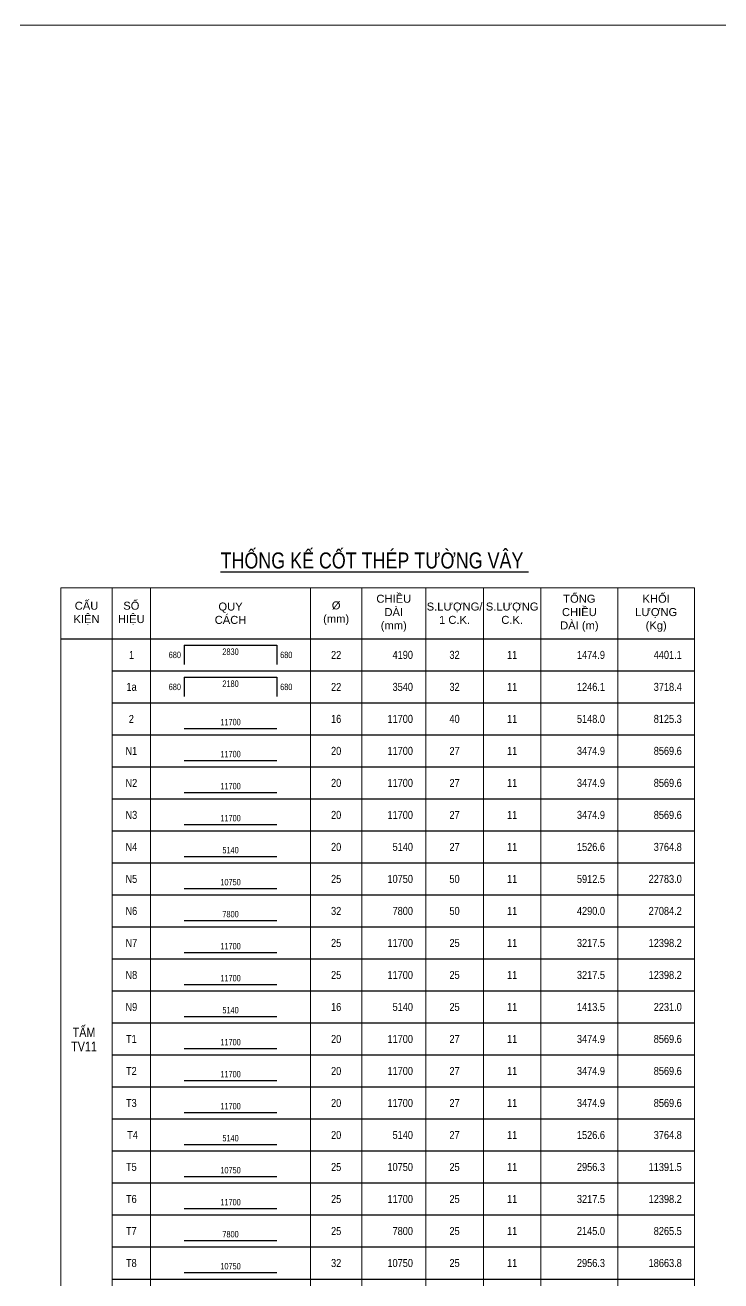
# Model space of a CAD drawing. Header units: millimetres. Extents: x -143483 to 1166745, y -1448440 to -1202244.
# Drawn here: x 485682 to 503800, y -1404759 to -1372063 of the extents above; entities that cross this region are included whole.
import ezdxf
from ezdxf.enums import TextEntityAlignment as Align

# ---------------------------------------------------------------- set-up
doc = ezdxf.new("R2010")
doc.units = ezdxf.units.MM
doc.header["$LTSCALE"] = 30
doc.layers.get('0').update_dxf_attribs({"lineweight": 9})
doc.layers.get('Defpoints').update_dxf_attribs({"lineweight": 9})
for name, color, linetype in [('ccu12-Dai', 6, 'Continuous'), ('ccu12-Manh', 8, 'Continuous'), ('ccu12-Text', 31, 'Continuous'), ('ccu12-Thay', 7, 'Continuous'), ('TEXT', 31, 'Continuous'), ('THEP', 4, 'Continuous')]:
    doc.layers.add(name, color=color, linetype=linetype)
doc.styles.add('ARIAL', font='arial_0.ttf')
doc.styles.add('Arial Narrow', font='ARIALN.TTF')
doc.styles.add('ccu11_simli', font='vnsimli.shx', dxfattribs={"width": 0.8})
doc.styles.add('ROMANS', font='arial_0.ttf', dxfattribs={"width": 0.8})

# ---------------------------------------------------------------- blocks, each defined once
blk = doc.blocks.new('TK_1')
at = {"layer": 'THEP'}
blk.add_lwpolyline([(2250, -800), (5150, -800)], dxfattribs=at)
at = {"layer": 'TEXT', "style": 'ROMANS', "width": 0.8}
for tag, p in [('SH', (600, -500)), ('DK', (7000, -500)), ('SL', (10700, -500)), ('SCK', (12500, -500))]:
    blk.add_attdef(tag, text='', height=250, dxfattribs=at).set_placement(p, align=Align.MIDDLE)
for tag, p in [('L', (9400, -500)), ('LA', (15400, -500)), ('KL', (17800, -500))]:
    blk.add_attdef(tag, text='', height=250, dxfattribs=at).set_placement(p, align=Align.MIDDLE_RIGHT)
blk.add_attdef('L1', text='', height=200, dxfattribs=at).set_placement((3700, -700), align=Align.CENTER)
blk = doc.blocks.new('TK_3')
at = {"layer": 'THEP'}
for p, q in [((2250, -200), (2250, -800)), ((5150, -200), (5150, -800))]:
    blk.add_line(p, q, dxfattribs=at)
blk.add_lwpolyline([(2250, -200), (5150, -200)], dxfattribs=at)
at = {"layer": 'TEXT', "style": 'ccu11_simli', "width": 0.8}
for tag, p in [('SH', (608, -500)), ('DK', (7000, -500)), ('SL', (10700, -500)), ('SCK', (12500, -500))]:
    blk.add_attdef(tag, text='', height=250, dxfattribs=at).set_placement(p, align=Align.MIDDLE)
blk.add_attdef('L2', text='', height=200, dxfattribs=at).set_placement((3700, -300), align=Align.TOP_CENTER)
for tag, height, p in [('L', 250, (9400, -500)), ('LA', 250, (15400, -500)), ('KL', 250, (17800, -500)), ('L1', 200, (2150, -500))]:
    blk.add_attdef(tag, text='', height=height, dxfattribs=at).set_placement(p, align=Align.MIDDLE_RIGHT)
blk.add_attdef('L3', text='', height=200, dxfattribs=at).set_placement((5250, -500), align=Align.MIDDLE_LEFT)

msp = doc.modelspace()

# ---------------------------------------------------------------- linework, layer by layer
for p, q in [((486614.99, -1386710.38), (503114.99, -1386710.38)), ((486614.99, -1386710.38), (486614.99, -1413877.05)), ((487948.33, -1386710.38), (487948.33, -1413877.05)), ((488948.33, -1386710.38), (488948.33, -1413877.05)), ((493114.99, -1386710.38), (493114.99, -1413877.05)), ((494448.33, -1386710.38), (494448.33, -1413877.05)), ((496114.99, -1386710.38), (496114.99, -1413877.05)), ((497614.99, -1386710.38), (497614.99, -1413877.05)), ((499114.99, -1386710.38), (499114.99, -1413877.05)), ((501114.99, -1386710.38), (501114.99, -1413877.05)), ((503114.99, -1386710.38), (503114.99, -1413877.05))]:
    msp.add_line(p, q)
at = {"layer": 'ccu12-Manh'}
for p, q in [((487948.33, -1388877.04), (503114.99, -1388877.04)), ((487948.33, -1389710.38), (503114.99, -1389710.38)), ((487948.33, -1390543.71), (503114.99, -1390543.71)), ((487948.33, -1391377.04), (503114.99, -1391377.04)), ((487948.33, -1392210.38), (503114.99, -1392210.38)), ((487948.33, -1393043.71), (503114.99, -1393043.71)), ((487948.33, -1393877.04), (503114.99, -1393877.04)), ((487948.33, -1394710.38), (503114.99, -1394710.38)), ((487948.33, -1395543.71), (503114.99, -1395543.71)), ((487948.33, -1396377.05), (503114.99, -1396377.05)), ((487948.33, -1397210.38), (503114.99, -1397210.38)), ((487948.33, -1398043.71), (503114.99, -1398043.71)), ((487948.33, -1398877.05), (503114.99, -1398877.05)), ((487948.33, -1399710.38), (503114.99, -1399710.38)), ((487948.33, -1400543.71), (503114.99, -1400543.71)), ((487948.33, -1401377.05), (503114.99, -1401377.05)), ((487948.33, -1402210.38), (503114.99, -1402210.38)), ((487948.33, -1403043.71), (503114.99, -1403043.71)), ((487948.33, -1403877.05), (503114.99, -1403877.05)), ((487948.33, -1404710.38), (503114.99, -1404710.38))]:
    msp.add_line(p, q, dxfattribs=at)
at = {"layer": 'ccu12-Thay'}
msp.add_line((486614.99, -1388043.71), (503114.99, -1388043.71), dxfattribs=at)
at = {"layer": 'Defpoints', "color": 2}
msp.add_line((-139032.75, -1372063.17), (1166744.68, -1372063.17), dxfattribs=at)

# ---------------------------------------------------------------- block references
at = {"layer": 'ccu12-Dai', "ltscale": 10000}
ref = msp.add_blockref('TK_3', (487948.33, -1388043.71), dxfattribs=dict(at, xscale=0.833333338333486, yscale=0.833333338333486, zscale=0.833333338333486))
ref.add_attrib('SH', '1', dxfattribs={"layer": 'TEXT', "color": 1, "ltscale": 10000, "height": 208.33, "style": 'Arial Narrow'}).set_placement((488454.99, -1388460.38), align=Align.MIDDLE)
ref.add_attrib('DK', '22', dxfattribs={"layer": 'TEXT', "color": 1, "ltscale": 10000, "height": 208.333, "style": 'Arial Narrow'}).set_placement((493781.66, -1388460.38), align=Align.MIDDLE)
ref.add_attrib('L', '4190', dxfattribs={"layer": 'TEXT', "ltscale": 10000, "height": 208.333, "style": 'Arial Narrow'}).set_placement((495781.66, -1388460.38), align=Align.MIDDLE_RIGHT)
ref.add_attrib('SL', '32', dxfattribs={"layer": 'TEXT', "color": 1, "ltscale": 10000, "height": 208.333, "style": 'Arial Narrow'}).set_placement((496864.99, -1388460.38), align=Align.MIDDLE)
ref.add_attrib('SCK', '11', dxfattribs={"layer": 'TEXT', "color": 1, "ltscale": 10000, "height": 208.333, "style": 'Arial Narrow'}).set_placement((498364.99, -1388460.38), align=Align.MIDDLE)
ref.add_attrib('LA', '1474.9', dxfattribs={"layer": 'TEXT', "ltscale": 10000, "height": 208.333, "style": 'Arial Narrow'}).set_placement((500781.66, -1388460.38), align=Align.MIDDLE_RIGHT)
ref.add_attrib('KL', '4401.1', dxfattribs={"layer": 'TEXT', "ltscale": 10000, "height": 208.333, "style": 'Arial Narrow'}).set_placement((502781.66, -1388460.38), align=Align.MIDDLE_RIGHT)
ref.add_attrib('L1', '680', dxfattribs={"layer": 'TEXT', "ltscale": 10000, "height": 166.667, "style": 'Arial Narrow'}).set_placement((489739.99, -1388460.38), align=Align.MIDDLE_RIGHT)
ref.add_attrib('L2', '2830', dxfattribs={"layer": 'TEXT', "ltscale": 10000, "height": 166.667, "style": 'Arial Narrow'}).set_placement((491031.66, -1388293.71), align=Align.TOP_CENTER)
ref.add_attrib('L3', '680', dxfattribs={"layer": 'TEXT', "ltscale": 10000, "height": 166.667, "style": 'Arial Narrow'}).set_placement((492323.33, -1388460.38), align=Align.MIDDLE_LEFT)
ref = msp.add_blockref('TK_3', (487948.33, -1388877.04), dxfattribs=dict(at, xscale=0.833333338333486, yscale=0.833333338333486, zscale=0.833333338333486))
ref.add_attrib('SH', '1a', dxfattribs={"layer": 'TEXT', "color": 1, "ltscale": 10000, "height": 208.333, "style": 'Arial Narrow'}).set_placement((488454.99, -1389293.71), align=Align.MIDDLE)
ref.add_attrib('DK', '22', dxfattribs={"layer": 'TEXT', "color": 1, "ltscale": 10000, "height": 208.333, "style": 'Arial Narrow'}).set_placement((493781.66, -1389293.71), align=Align.MIDDLE)
ref.add_attrib('L', '3540', dxfattribs={"layer": 'TEXT', "ltscale": 10000, "height": 208.333, "style": 'Arial Narrow'}).set_placement((495781.66, -1389293.71), align=Align.MIDDLE_RIGHT)
ref.add_attrib('SL', '32', dxfattribs={"layer": 'TEXT', "color": 1, "ltscale": 10000, "height": 208.333, "style": 'Arial Narrow'}).set_placement((496864.99, -1389293.71), align=Align.MIDDLE)
ref.add_attrib('SCK', '11', dxfattribs={"layer": 'TEXT', "color": 1, "ltscale": 10000, "height": 208.333, "style": 'Arial Narrow'}).set_placement((498364.99, -1389293.71), align=Align.MIDDLE)
ref.add_attrib('LA', '1246.1', dxfattribs={"layer": 'TEXT', "ltscale": 10000, "height": 208.333, "style": 'Arial Narrow'}).set_placement((500781.66, -1389293.71), align=Align.MIDDLE_RIGHT)
ref.add_attrib('KL', '3718.4', dxfattribs={"layer": 'TEXT', "ltscale": 10000, "height": 208.333, "style": 'Arial Narrow'}).set_placement((502781.66, -1389293.71), align=Align.MIDDLE_RIGHT)
ref.add_attrib('L1', '680', dxfattribs={"layer": 'TEXT', "ltscale": 10000, "height": 166.667, "style": 'Arial Narrow'}).set_placement((489739.99, -1389293.71), align=Align.MIDDLE_RIGHT)
ref.add_attrib('L2', '2180', dxfattribs={"layer": 'TEXT', "ltscale": 10000, "height": 166.667, "style": 'Arial Narrow'}).set_placement((491031.66, -1389127.04), align=Align.TOP_CENTER)
ref.add_attrib('L3', '680', dxfattribs={"layer": 'TEXT', "ltscale": 10000, "height": 166.667, "style": 'Arial Narrow'}).set_placement((492323.33, -1389293.71), align=Align.MIDDLE_LEFT)
ref = msp.add_blockref('TK_1', (487948.33, -1389710.38), dxfattribs=dict(at, xscale=0.833333338333486, yscale=0.833333338333486, zscale=0.833333338333486))
ref.add_attrib('SH', '2', dxfattribs={"layer": 'TEXT', "color": 1, "ltscale": 10000, "height": 208.33, "style": 'Arial Narrow'}).set_placement((488448.33, -1390127.04), align=Align.MIDDLE)
ref.add_attrib('DK', '16', dxfattribs={"layer": 'TEXT', "color": 1, "ltscale": 10000, "height": 208.333, "style": 'Arial Narrow'}).set_placement((493781.66, -1390127.04), align=Align.MIDDLE)
ref.add_attrib('L', '11700', dxfattribs={"layer": 'TEXT', "ltscale": 10000, "height": 208.333, "style": 'Arial Narrow'}).set_placement((495781.66, -1390127.04), align=Align.MIDDLE_RIGHT)
ref.add_attrib('SL', '40', dxfattribs={"layer": 'TEXT', "color": 1, "ltscale": 10000, "height": 208.333, "style": 'Arial Narrow'}).set_placement((496864.99, -1390127.04), align=Align.MIDDLE)
ref.add_attrib('SCK', '11', dxfattribs={"layer": 'TEXT', "color": 1, "ltscale": 10000, "height": 208.333, "style": 'Arial Narrow'}).set_placement((498364.99, -1390127.04), align=Align.MIDDLE)
ref.add_attrib('LA', '5148.0', dxfattribs={"layer": 'TEXT', "ltscale": 10000, "height": 208.333, "style": 'Arial Narrow'}).set_placement((500781.66, -1390127.04), align=Align.MIDDLE_RIGHT)
ref.add_attrib('KL', '8125.3', dxfattribs={"layer": 'TEXT', "ltscale": 10000, "height": 208.333, "style": 'Arial Narrow'}).set_placement((502781.66, -1390127.04), align=Align.MIDDLE_RIGHT)
ref.add_attrib('L1', '11700', dxfattribs={"layer": 'TEXT', "ltscale": 10000, "height": 166.667, "style": 'Arial Narrow'}).set_placement((491031.66, -1390293.71), align=Align.CENTER)
ref = msp.add_blockref('TK_1', (487948.33, -1390543.71), dxfattribs=dict(at, xscale=0.833333338333486, yscale=0.833333338333486, zscale=0.833333338333486))
ref.add_attrib('SH', 'N1', dxfattribs={"layer": 'TEXT', "color": 1, "ltscale": 10000, "height": 208.333, "style": 'Arial Narrow'}).set_placement((488448.33, -1390960.38), align=Align.MIDDLE)
ref.add_attrib('DK', '20', dxfattribs={"layer": 'TEXT', "color": 1, "ltscale": 10000, "height": 208.333, "style": 'Arial Narrow'}).set_placement((493781.66, -1390960.38), align=Align.MIDDLE)
ref.add_attrib('L', '11700', dxfattribs={"layer": 'TEXT', "ltscale": 10000, "height": 208.333, "style": 'Arial Narrow'}).set_placement((495781.66, -1390960.38), align=Align.MIDDLE_RIGHT)
ref.add_attrib('SL', '27', dxfattribs={"layer": 'TEXT', "color": 1, "ltscale": 10000, "height": 208.333, "style": 'Arial Narrow'}).set_placement((496864.99, -1390960.38), align=Align.MIDDLE)
ref.add_attrib('SCK', '11', dxfattribs={"layer": 'TEXT', "color": 1, "ltscale": 10000, "height": 208.333, "style": 'Arial Narrow'}).set_placement((498364.99, -1390960.38), align=Align.MIDDLE)
ref.add_attrib('LA', '3474.9', dxfattribs={"layer": 'TEXT', "ltscale": 10000, "height": 208.333, "style": 'Arial Narrow'}).set_placement((500781.66, -1390960.38), align=Align.MIDDLE_RIGHT)
ref.add_attrib('KL', '8569.6', dxfattribs={"layer": 'TEXT', "ltscale": 10000, "height": 208.333, "style": 'Arial Narrow'}).set_placement((502781.66, -1390960.38), align=Align.MIDDLE_RIGHT)
ref.add_attrib('L1', '11700', dxfattribs={"layer": 'TEXT', "ltscale": 10000, "height": 166.667, "style": 'Arial Narrow'}).set_placement((491031.66, -1391127.04), align=Align.CENTER)
ref = msp.add_blockref('TK_1', (487948.33, -1391377.04), dxfattribs=dict(at, xscale=0.833333338333486, yscale=0.833333338333486, zscale=0.833333338333486))
ref.add_attrib('SH', 'N2', dxfattribs={"layer": 'TEXT', "color": 1, "ltscale": 10000, "height": 208.333, "style": 'Arial Narrow'}).set_placement((488448.33, -1391793.71), align=Align.MIDDLE)
ref.add_attrib('DK', '20', dxfattribs={"layer": 'TEXT', "color": 1, "ltscale": 10000, "height": 208.333, "style": 'Arial Narrow'}).set_placement((493781.66, -1391793.71), align=Align.MIDDLE)
ref.add_attrib('L', '11700', dxfattribs={"layer": 'TEXT', "ltscale": 10000, "height": 208.333, "style": 'Arial Narrow'}).set_placement((495781.66, -1391793.71), align=Align.MIDDLE_RIGHT)
ref.add_attrib('SL', '27', dxfattribs={"layer": 'TEXT', "color": 1, "ltscale": 10000, "height": 208.333, "style": 'Arial Narrow'}).set_placement((496864.99, -1391793.71), align=Align.MIDDLE)
ref.add_attrib('SCK', '11', dxfattribs={"layer": 'TEXT', "color": 1, "ltscale": 10000, "height": 208.333, "style": 'Arial Narrow'}).set_placement((498364.99, -1391793.71), align=Align.MIDDLE)
ref.add_attrib('LA', '3474.9', dxfattribs={"layer": 'TEXT', "ltscale": 10000, "height": 208.333, "style": 'Arial Narrow'}).set_placement((500781.66, -1391793.71), align=Align.MIDDLE_RIGHT)
ref.add_attrib('KL', '8569.6', dxfattribs={"layer": 'TEXT', "ltscale": 10000, "height": 208.333, "style": 'Arial Narrow'}).set_placement((502781.66, -1391793.71), align=Align.MIDDLE_RIGHT)
ref.add_attrib('L1', '11700', dxfattribs={"layer": 'TEXT', "ltscale": 10000, "height": 166.667, "style": 'Arial Narrow'}).set_placement((491031.66, -1391960.38), align=Align.CENTER)
ref = msp.add_blockref('TK_1', (487948.33, -1392210.38), dxfattribs=dict(at, xscale=0.833333338333486, yscale=0.833333338333486, zscale=0.833333338333486))
ref.add_attrib('SH', 'N3', dxfattribs={"layer": 'TEXT', "color": 1, "ltscale": 10000, "height": 208.333, "style": 'Arial Narrow'}).set_placement((488448.33, -1392627.04), align=Align.MIDDLE)
ref.add_attrib('DK', '20', dxfattribs={"layer": 'TEXT', "color": 1, "ltscale": 10000, "height": 208.333, "style": 'Arial Narrow'}).set_placement((493781.66, -1392627.04), align=Align.MIDDLE)
ref.add_attrib('L', '11700', dxfattribs={"layer": 'TEXT', "ltscale": 10000, "height": 208.333, "style": 'Arial Narrow'}).set_placement((495781.66, -1392627.04), align=Align.MIDDLE_RIGHT)
ref.add_attrib('SL', '27', dxfattribs={"layer": 'TEXT', "color": 1, "ltscale": 10000, "height": 208.333, "style": 'Arial Narrow'}).set_placement((496864.99, -1392627.04), align=Align.MIDDLE)
ref.add_attrib('SCK', '11', dxfattribs={"layer": 'TEXT', "color": 1, "ltscale": 10000, "height": 208.333, "style": 'Arial Narrow'}).set_placement((498364.99, -1392627.04), align=Align.MIDDLE)
ref.add_attrib('LA', '3474.9', dxfattribs={"layer": 'TEXT', "ltscale": 10000, "height": 208.333, "style": 'Arial Narrow'}).set_placement((500781.66, -1392627.04), align=Align.MIDDLE_RIGHT)
ref.add_attrib('KL', '8569.6', dxfattribs={"layer": 'TEXT', "ltscale": 10000, "height": 208.333, "style": 'Arial Narrow'}).set_placement((502781.66, -1392627.04), align=Align.MIDDLE_RIGHT)
ref.add_attrib('L1', '11700', dxfattribs={"layer": 'TEXT', "ltscale": 10000, "height": 166.667, "style": 'Arial Narrow'}).set_placement((491031.66, -1392793.71), align=Align.CENTER)
ref = msp.add_blockref('TK_1', (487948.33, -1393043.71), dxfattribs=dict(at, xscale=0.833333338333486, yscale=0.833333338333486, zscale=0.833333338333486))
ref.add_attrib('SH', 'N4', dxfattribs={"layer": 'TEXT', "color": 1, "ltscale": 10000, "height": 208.333, "style": 'Arial Narrow'}).set_placement((488448.33, -1393460.38), align=Align.MIDDLE)
ref.add_attrib('DK', '20', dxfattribs={"layer": 'TEXT', "color": 1, "ltscale": 10000, "height": 208.333, "style": 'Arial Narrow'}).set_placement((493781.66, -1393460.38), align=Align.MIDDLE)
ref.add_attrib('L', '5140', dxfattribs={"layer": 'TEXT', "ltscale": 10000, "height": 208.333, "style": 'Arial Narrow'}).set_placement((495781.66, -1393460.38), align=Align.MIDDLE_RIGHT)
ref.add_attrib('SL', '27', dxfattribs={"layer": 'TEXT', "color": 1, "ltscale": 10000, "height": 208.333, "style": 'Arial Narrow'}).set_placement((496864.99, -1393460.38), align=Align.MIDDLE)
ref.add_attrib('SCK', '11', dxfattribs={"layer": 'TEXT', "color": 1, "ltscale": 10000, "height": 208.333, "style": 'Arial Narrow'}).set_placement((498364.99, -1393460.38), align=Align.MIDDLE)
ref.add_attrib('LA', '1526.6', dxfattribs={"layer": 'TEXT', "ltscale": 10000, "height": 208.333, "style": 'Arial Narrow'}).set_placement((500781.66, -1393460.38), align=Align.MIDDLE_RIGHT)
ref.add_attrib('KL', '3764.8', dxfattribs={"layer": 'TEXT', "ltscale": 10000, "height": 208.333, "style": 'Arial Narrow'}).set_placement((502781.66, -1393460.38), align=Align.MIDDLE_RIGHT)
ref.add_attrib('L1', '5140', dxfattribs={"layer": 'TEXT', "ltscale": 10000, "height": 166.667, "style": 'Arial Narrow'}).set_placement((491031.66, -1393627.04), align=Align.CENTER)
ref = msp.add_blockref('TK_1', (487948.33, -1393877.04), dxfattribs=dict(at, xscale=0.833333338333486, yscale=0.833333338333486, zscale=0.833333338333486))
ref.add_attrib('SH', 'N5', dxfattribs={"layer": 'TEXT', "color": 1, "ltscale": 10000, "height": 208.333, "style": 'Arial Narrow'}).set_placement((488448.33, -1394293.71), align=Align.MIDDLE)
ref.add_attrib('DK', '25', dxfattribs={"layer": 'TEXT', "color": 1, "ltscale": 10000, "height": 208.333, "style": 'Arial Narrow'}).set_placement((493781.66, -1394293.71), align=Align.MIDDLE)
ref.add_attrib('L', '10750', dxfattribs={"layer": 'TEXT', "ltscale": 10000, "height": 208.333, "style": 'Arial Narrow'}).set_placement((495781.66, -1394293.71), align=Align.MIDDLE_RIGHT)
ref.add_attrib('SL', '50', dxfattribs={"layer": 'TEXT', "color": 1, "ltscale": 10000, "height": 208.333, "style": 'Arial Narrow'}).set_placement((496864.99, -1394293.71), align=Align.MIDDLE)
ref.add_attrib('SCK', '11', dxfattribs={"layer": 'TEXT', "color": 1, "ltscale": 10000, "height": 208.333, "style": 'Arial Narrow'}).set_placement((498364.99, -1394293.71), align=Align.MIDDLE)
ref.add_attrib('LA', '5912.5', dxfattribs={"layer": 'TEXT', "ltscale": 10000, "height": 208.333, "style": 'Arial Narrow'}).set_placement((500781.66, -1394293.71), align=Align.MIDDLE_RIGHT)
ref.add_attrib('KL', '22783.0', dxfattribs={"layer": 'TEXT', "ltscale": 10000, "height": 208.333, "style": 'Arial Narrow'}).set_placement((502781.66, -1394293.71), align=Align.MIDDLE_RIGHT)
ref.add_attrib('L1', '10750', dxfattribs={"layer": 'TEXT', "ltscale": 10000, "height": 166.667, "style": 'Arial Narrow'}).set_placement((491031.66, -1394460.38), align=Align.CENTER)
ref = msp.add_blockref('TK_1', (487948.33, -1394710.38), dxfattribs=dict(at, xscale=0.833333338333486, yscale=0.833333338333486, zscale=0.833333338333486))
ref.add_attrib('SH', 'N6', dxfattribs={"layer": 'TEXT', "color": 1, "ltscale": 10000, "height": 208.333, "style": 'Arial Narrow'}).set_placement((488448.33, -1395127.04), align=Align.MIDDLE)
ref.add_attrib('DK', '32', dxfattribs={"layer": 'TEXT', "color": 1, "ltscale": 10000, "height": 208.333, "style": 'Arial Narrow'}).set_placement((493781.66, -1395127.04), align=Align.MIDDLE)
ref.add_attrib('L', '7800', dxfattribs={"layer": 'TEXT', "ltscale": 10000, "height": 208.333, "style": 'Arial Narrow'}).set_placement((495781.66, -1395127.04), align=Align.MIDDLE_RIGHT)
ref.add_attrib('SL', '50', dxfattribs={"layer": 'TEXT', "color": 1, "ltscale": 10000, "height": 208.333, "style": 'Arial Narrow'}).set_placement((496864.99, -1395127.04), align=Align.MIDDLE)
ref.add_attrib('SCK', '11', dxfattribs={"layer": 'TEXT', "color": 1, "ltscale": 10000, "height": 208.333, "style": 'Arial Narrow'}).set_placement((498364.99, -1395127.04), align=Align.MIDDLE)
ref.add_attrib('LA', '4290.0', dxfattribs={"layer": 'TEXT', "ltscale": 10000, "height": 208.333, "style": 'Arial Narrow'}).set_placement((500781.66, -1395127.04), align=Align.MIDDLE_RIGHT)
ref.add_attrib('KL', '27084.2', dxfattribs={"layer": 'TEXT', "ltscale": 10000, "height": 208.333, "style": 'Arial Narrow'}).set_placement((502781.66, -1395127.04), align=Align.MIDDLE_RIGHT)
ref.add_attrib('L1', '7800', dxfattribs={"layer": 'TEXT', "ltscale": 10000, "height": 166.667, "style": 'Arial Narrow'}).set_placement((491031.66, -1395293.71), align=Align.CENTER)
ref = msp.add_blockref('TK_1', (487948.33, -1395543.71), dxfattribs=dict(at, xscale=0.833333338333486, yscale=0.833333338333486, zscale=0.833333338333486))
ref.add_attrib('SH', 'N7', dxfattribs={"layer": 'TEXT', "color": 1, "ltscale": 10000, "height": 208.333, "style": 'Arial Narrow'}).set_placement((488448.33, -1395960.38), align=Align.MIDDLE)
ref.add_attrib('DK', '25', dxfattribs={"layer": 'TEXT', "color": 1, "ltscale": 10000, "height": 208.333, "style": 'Arial Narrow'}).set_placement((493781.66, -1395960.38), align=Align.MIDDLE)
ref.add_attrib('L', '11700', dxfattribs={"layer": 'TEXT', "ltscale": 10000, "height": 208.333, "style": 'Arial Narrow'}).set_placement((495781.66, -1395960.38), align=Align.MIDDLE_RIGHT)
ref.add_attrib('SL', '25', dxfattribs={"layer": 'TEXT', "color": 1, "ltscale": 10000, "height": 208.333, "style": 'Arial Narrow'}).set_placement((496864.99, -1395960.38), align=Align.MIDDLE)
ref.add_attrib('SCK', '11', dxfattribs={"layer": 'TEXT', "color": 1, "ltscale": 10000, "height": 208.333, "style": 'Arial Narrow'}).set_placement((498364.99, -1395960.38), align=Align.MIDDLE)
ref.add_attrib('LA', '3217.5', dxfattribs={"layer": 'TEXT', "ltscale": 10000, "height": 208.333, "style": 'Arial Narrow'}).set_placement((500781.66, -1395960.38), align=Align.MIDDLE_RIGHT)
ref.add_attrib('KL', '12398.2', dxfattribs={"layer": 'TEXT', "ltscale": 10000, "height": 208.333, "style": 'Arial Narrow'}).set_placement((502781.66, -1395960.38), align=Align.MIDDLE_RIGHT)
ref.add_attrib('L1', '11700', dxfattribs={"layer": 'TEXT', "ltscale": 10000, "height": 166.667, "style": 'Arial Narrow'}).set_placement((491031.66, -1396127.05), align=Align.CENTER)
ref = msp.add_blockref('TK_1', (487948.33, -1396377.05), dxfattribs=dict(at, xscale=0.833333338333486, yscale=0.833333338333486, zscale=0.833333338333486))
ref.add_attrib('SH', 'N8', dxfattribs={"layer": 'TEXT', "color": 1, "ltscale": 10000, "height": 208.333, "style": 'Arial Narrow'}).set_placement((488448.33, -1396793.71), align=Align.MIDDLE)
ref.add_attrib('DK', '25', dxfattribs={"layer": 'TEXT', "color": 1, "ltscale": 10000, "height": 208.333, "style": 'Arial Narrow'}).set_placement((493781.66, -1396793.71), align=Align.MIDDLE)
ref.add_attrib('L', '11700', dxfattribs={"layer": 'TEXT', "ltscale": 10000, "height": 208.333, "style": 'Arial Narrow'}).set_placement((495781.66, -1396793.71), align=Align.MIDDLE_RIGHT)
ref.add_attrib('SL', '25', dxfattribs={"layer": 'TEXT', "color": 1, "ltscale": 10000, "height": 208.333, "style": 'Arial Narrow'}).set_placement((496864.99, -1396793.71), align=Align.MIDDLE)
ref.add_attrib('SCK', '11', dxfattribs={"layer": 'TEXT', "color": 1, "ltscale": 10000, "height": 208.333, "style": 'Arial Narrow'}).set_placement((498364.99, -1396793.71), align=Align.MIDDLE)
ref.add_attrib('LA', '3217.5', dxfattribs={"layer": 'TEXT', "ltscale": 10000, "height": 208.333, "style": 'Arial Narrow'}).set_placement((500781.66, -1396793.71), align=Align.MIDDLE_RIGHT)
ref.add_attrib('KL', '12398.2', dxfattribs={"layer": 'TEXT', "ltscale": 10000, "height": 208.333, "style": 'Arial Narrow'}).set_placement((502781.66, -1396793.71), align=Align.MIDDLE_RIGHT)
ref.add_attrib('L1', '11700', dxfattribs={"layer": 'TEXT', "ltscale": 10000, "height": 166.667, "style": 'Arial Narrow'}).set_placement((491031.66, -1396960.38), align=Align.CENTER)
ref = msp.add_blockref('TK_1', (487948.33, -1397210.38), dxfattribs=dict(at, xscale=0.833333338333486, yscale=0.833333338333486, zscale=0.833333338333486))
ref.add_attrib('SH', 'N9', dxfattribs={"layer": 'TEXT', "color": 1, "ltscale": 10000, "height": 208.333, "style": 'Arial Narrow'}).set_placement((488448.33, -1397627.05), align=Align.MIDDLE)
ref.add_attrib('DK', '16', dxfattribs={"layer": 'TEXT', "color": 1, "ltscale": 10000, "height": 208.333, "style": 'Arial Narrow'}).set_placement((493781.66, -1397627.05), align=Align.MIDDLE)
ref.add_attrib('L', '5140', dxfattribs={"layer": 'TEXT', "ltscale": 10000, "height": 208.333, "style": 'Arial Narrow'}).set_placement((495781.66, -1397627.05), align=Align.MIDDLE_RIGHT)
ref.add_attrib('SL', '25', dxfattribs={"layer": 'TEXT', "color": 1, "ltscale": 10000, "height": 208.333, "style": 'Arial Narrow'}).set_placement((496864.99, -1397627.05), align=Align.MIDDLE)
ref.add_attrib('SCK', '11', dxfattribs={"layer": 'TEXT', "color": 1, "ltscale": 10000, "height": 208.333, "style": 'Arial Narrow'}).set_placement((498364.99, -1397627.05), align=Align.MIDDLE)
ref.add_attrib('LA', '1413.5', dxfattribs={"layer": 'TEXT', "ltscale": 10000, "height": 208.333, "style": 'Arial Narrow'}).set_placement((500781.66, -1397627.05), align=Align.MIDDLE_RIGHT)
ref.add_attrib('KL', '2231.0', dxfattribs={"layer": 'TEXT', "ltscale": 10000, "height": 208.333, "style": 'Arial Narrow'}).set_placement((502781.66, -1397627.05), align=Align.MIDDLE_RIGHT)
ref.add_attrib('L1', '5140', dxfattribs={"layer": 'TEXT', "ltscale": 10000, "height": 166.667, "style": 'Arial Narrow'}).set_placement((491031.66, -1397793.71), align=Align.CENTER)
ref = msp.add_blockref('TK_1', (487948.33, -1398043.71), dxfattribs=dict(at, xscale=0.833333338333486, yscale=0.833333338333486, zscale=0.833333338333486))
ref.add_attrib('SH', 'T1', dxfattribs={"layer": 'TEXT', "color": 1, "ltscale": 10000, "height": 208.333, "style": 'Arial Narrow'}).set_placement((488448.33, -1398460.38), align=Align.MIDDLE)
ref.add_attrib('DK', '20', dxfattribs={"layer": 'TEXT', "color": 1, "ltscale": 10000, "height": 208.333, "style": 'Arial Narrow'}).set_placement((493781.66, -1398460.38), align=Align.MIDDLE)
ref.add_attrib('L', '11700', dxfattribs={"layer": 'TEXT', "ltscale": 10000, "height": 208.333, "style": 'Arial Narrow'}).set_placement((495781.66, -1398460.38), align=Align.MIDDLE_RIGHT)
ref.add_attrib('SL', '27', dxfattribs={"layer": 'TEXT', "color": 1, "ltscale": 10000, "height": 208.333, "style": 'Arial Narrow'}).set_placement((496864.99, -1398460.38), align=Align.MIDDLE)
ref.add_attrib('SCK', '11', dxfattribs={"layer": 'TEXT', "color": 1, "ltscale": 10000, "height": 208.333, "style": 'Arial Narrow'}).set_placement((498364.99, -1398460.38), align=Align.MIDDLE)
ref.add_attrib('LA', '3474.9', dxfattribs={"layer": 'TEXT', "ltscale": 10000, "height": 208.333, "style": 'Arial Narrow'}).set_placement((500781.66, -1398460.38), align=Align.MIDDLE_RIGHT)
ref.add_attrib('KL', '8569.6', dxfattribs={"layer": 'TEXT', "ltscale": 10000, "height": 208.333, "style": 'Arial Narrow'}).set_placement((502781.66, -1398460.38), align=Align.MIDDLE_RIGHT)
ref.add_attrib('L1', '11700', dxfattribs={"layer": 'TEXT', "ltscale": 10000, "height": 166.667, "style": 'Arial Narrow'}).set_placement((491031.66, -1398627.05), align=Align.CENTER)
ref = msp.add_blockref('TK_1', (487948.33, -1398877.05), dxfattribs=dict(at, xscale=0.833333338333486, yscale=0.833333338333486, zscale=0.833333338333486))
ref.add_attrib('SH', 'T2', dxfattribs={"layer": 'TEXT', "color": 1, "ltscale": 10000, "height": 208.333, "style": 'Arial Narrow'}).set_placement((488448.33, -1399293.71), align=Align.MIDDLE)
ref.add_attrib('DK', '20', dxfattribs={"layer": 'TEXT', "color": 1, "ltscale": 10000, "height": 208.333, "style": 'Arial Narrow'}).set_placement((493781.66, -1399293.71), align=Align.MIDDLE)
ref.add_attrib('L', '11700', dxfattribs={"layer": 'TEXT', "ltscale": 10000, "height": 208.333, "style": 'Arial Narrow'}).set_placement((495781.66, -1399293.71), align=Align.MIDDLE_RIGHT)
ref.add_attrib('SL', '27', dxfattribs={"layer": 'TEXT', "color": 1, "ltscale": 10000, "height": 208.333, "style": 'Arial Narrow'}).set_placement((496864.99, -1399293.71), align=Align.MIDDLE)
ref.add_attrib('SCK', '11', dxfattribs={"layer": 'TEXT', "color": 1, "ltscale": 10000, "height": 208.333, "style": 'Arial Narrow'}).set_placement((498364.99, -1399293.71), align=Align.MIDDLE)
ref.add_attrib('LA', '3474.9', dxfattribs={"layer": 'TEXT', "ltscale": 10000, "height": 208.333, "style": 'Arial Narrow'}).set_placement((500781.66, -1399293.71), align=Align.MIDDLE_RIGHT)
ref.add_attrib('KL', '8569.6', dxfattribs={"layer": 'TEXT', "ltscale": 10000, "height": 208.333, "style": 'Arial Narrow'}).set_placement((502781.66, -1399293.71), align=Align.MIDDLE_RIGHT)
ref.add_attrib('L1', '11700', dxfattribs={"layer": 'TEXT', "ltscale": 10000, "height": 166.667, "style": 'Arial Narrow'}).set_placement((491031.66, -1399460.38), align=Align.CENTER)
ref = msp.add_blockref('TK_1', (487948.33, -1399710.38), dxfattribs=dict(at, xscale=0.833333338333486, yscale=0.833333338333486, zscale=0.833333338333486))
ref.add_attrib('SH', 'T3', dxfattribs={"layer": 'TEXT', "color": 1, "ltscale": 10000, "height": 208.333, "style": 'Arial Narrow'}).set_placement((488448.33, -1400127.05), align=Align.MIDDLE)
ref.add_attrib('DK', '20', dxfattribs={"layer": 'TEXT', "color": 1, "ltscale": 10000, "height": 208.333, "style": 'Arial Narrow'}).set_placement((493781.66, -1400127.05), align=Align.MIDDLE)
ref.add_attrib('L', '11700', dxfattribs={"layer": 'TEXT', "ltscale": 10000, "height": 208.333, "style": 'Arial Narrow'}).set_placement((495781.66, -1400127.05), align=Align.MIDDLE_RIGHT)
ref.add_attrib('SL', '27', dxfattribs={"layer": 'TEXT', "color": 1, "ltscale": 10000, "height": 208.333, "style": 'Arial Narrow'}).set_placement((496864.99, -1400127.05), align=Align.MIDDLE)
ref.add_attrib('SCK', '11', dxfattribs={"layer": 'TEXT', "color": 1, "ltscale": 10000, "height": 208.333, "style": 'Arial Narrow'}).set_placement((498364.99, -1400127.05), align=Align.MIDDLE)
ref.add_attrib('LA', '3474.9', dxfattribs={"layer": 'TEXT', "ltscale": 10000, "height": 208.333, "style": 'Arial Narrow'}).set_placement((500781.66, -1400127.05), align=Align.MIDDLE_RIGHT)
ref.add_attrib('KL', '8569.6', dxfattribs={"layer": 'TEXT', "ltscale": 10000, "height": 208.333, "style": 'Arial Narrow'}).set_placement((502781.66, -1400127.05), align=Align.MIDDLE_RIGHT)
ref.add_attrib('L1', '11700', dxfattribs={"layer": 'TEXT', "ltscale": 10000, "height": 166.667, "style": 'Arial Narrow'}).set_placement((491031.66, -1400293.71), align=Align.CENTER)
ref = msp.add_blockref('TK_1', (487948.33, -1400543.71), dxfattribs=dict(at, xscale=0.833333338333486, yscale=0.833333338333486, zscale=0.833333338333486))
ref.add_attrib('SH', ' T4', dxfattribs={"layer": 'TEXT', "color": 1, "ltscale": 10000, "height": 208.333, "style": 'Arial Narrow'}).set_placement((488448.33, -1400960.38), align=Align.MIDDLE)
ref.add_attrib('DK', '20', dxfattribs={"layer": 'TEXT', "color": 1, "ltscale": 10000, "height": 208.333, "style": 'Arial Narrow'}).set_placement((493781.66, -1400960.38), align=Align.MIDDLE)
ref.add_attrib('L', '5140', dxfattribs={"layer": 'TEXT', "ltscale": 10000, "height": 208.333, "style": 'Arial Narrow'}).set_placement((495781.66, -1400960.38), align=Align.MIDDLE_RIGHT)
ref.add_attrib('SL', '27', dxfattribs={"layer": 'TEXT', "color": 1, "ltscale": 10000, "height": 208.333, "style": 'Arial Narrow'}).set_placement((496864.99, -1400960.38), align=Align.MIDDLE)
ref.add_attrib('SCK', '11', dxfattribs={"layer": 'TEXT', "color": 1, "ltscale": 10000, "height": 208.333, "style": 'Arial Narrow'}).set_placement((498364.99, -1400960.38), align=Align.MIDDLE)
ref.add_attrib('LA', '1526.6', dxfattribs={"layer": 'TEXT', "ltscale": 10000, "height": 208.333, "style": 'Arial Narrow'}).set_placement((500781.66, -1400960.38), align=Align.MIDDLE_RIGHT)
ref.add_attrib('KL', '3764.8', dxfattribs={"layer": 'TEXT', "ltscale": 10000, "height": 208.333, "style": 'Arial Narrow'}).set_placement((502781.66, -1400960.38), align=Align.MIDDLE_RIGHT)
ref.add_attrib('L1', '5140', dxfattribs={"layer": 'TEXT', "ltscale": 10000, "height": 166.667, "style": 'Arial Narrow'}).set_placement((491031.66, -1401127.05), align=Align.CENTER)
ref = msp.add_blockref('TK_1', (487948.33, -1401377.05), dxfattribs=dict(at, xscale=0.833333338333486, yscale=0.833333338333486, zscale=0.833333338333486))
ref.add_attrib('SH', 'T5', dxfattribs={"layer": 'TEXT', "color": 1, "ltscale": 10000, "height": 208.333, "style": 'Arial Narrow'}).set_placement((488448.33, -1401793.71), align=Align.MIDDLE)
ref.add_attrib('DK', '25', dxfattribs={"layer": 'TEXT', "color": 1, "ltscale": 10000, "height": 208.333, "style": 'Arial Narrow'}).set_placement((493781.66, -1401793.71), align=Align.MIDDLE)
ref.add_attrib('L', '10750', dxfattribs={"layer": 'TEXT', "ltscale": 10000, "height": 208.333, "style": 'Arial Narrow'}).set_placement((495781.66, -1401793.71), align=Align.MIDDLE_RIGHT)
ref.add_attrib('SL', '25', dxfattribs={"layer": 'TEXT', "color": 1, "ltscale": 10000, "height": 208.333, "style": 'Arial Narrow'}).set_placement((496864.99, -1401793.71), align=Align.MIDDLE)
ref.add_attrib('SCK', '11', dxfattribs={"layer": 'TEXT', "color": 1, "ltscale": 10000, "height": 208.333, "style": 'Arial Narrow'}).set_placement((498364.99, -1401793.71), align=Align.MIDDLE)
ref.add_attrib('LA', '2956.3', dxfattribs={"layer": 'TEXT', "ltscale": 10000, "height": 208.333, "style": 'Arial Narrow'}).set_placement((500781.66, -1401793.71), align=Align.MIDDLE_RIGHT)
ref.add_attrib('KL', '11391.5', dxfattribs={"layer": 'TEXT', "ltscale": 10000, "height": 208.333, "style": 'Arial Narrow'}).set_placement((502781.66, -1401793.71), align=Align.MIDDLE_RIGHT)
ref.add_attrib('L1', '10750', dxfattribs={"layer": 'TEXT', "ltscale": 10000, "height": 166.667, "style": 'Arial Narrow'}).set_placement((491031.66, -1401960.38), align=Align.CENTER)
ref = msp.add_blockref('TK_1', (487948.33, -1402210.38), dxfattribs=dict(at, xscale=0.833333338333486, yscale=0.833333338333486, zscale=0.833333338333486))
ref.add_attrib('SH', 'T6', dxfattribs={"layer": 'TEXT', "color": 1, "ltscale": 10000, "height": 208.333, "style": 'Arial Narrow'}).set_placement((488448.33, -1402627.05), align=Align.MIDDLE)
ref.add_attrib('DK', '25', dxfattribs={"layer": 'TEXT', "color": 1, "ltscale": 10000, "height": 208.333, "style": 'Arial Narrow'}).set_placement((493781.66, -1402627.05), align=Align.MIDDLE)
ref.add_attrib('L', '11700', dxfattribs={"layer": 'TEXT', "ltscale": 10000, "height": 208.333, "style": 'Arial Narrow'}).set_placement((495781.66, -1402627.05), align=Align.MIDDLE_RIGHT)
ref.add_attrib('SL', '25', dxfattribs={"layer": 'TEXT', "color": 1, "ltscale": 10000, "height": 208.333, "style": 'Arial Narrow'}).set_placement((496864.99, -1402627.05), align=Align.MIDDLE)
ref.add_attrib('SCK', '11', dxfattribs={"layer": 'TEXT', "color": 1, "ltscale": 10000, "height": 208.333, "style": 'Arial Narrow'}).set_placement((498364.99, -1402627.05), align=Align.MIDDLE)
ref.add_attrib('LA', '3217.5', dxfattribs={"layer": 'TEXT', "ltscale": 10000, "height": 208.333, "style": 'Arial Narrow'}).set_placement((500781.66, -1402627.05), align=Align.MIDDLE_RIGHT)
ref.add_attrib('KL', '12398.2', dxfattribs={"layer": 'TEXT', "ltscale": 10000, "height": 208.333, "style": 'Arial Narrow'}).set_placement((502781.66, -1402627.05), align=Align.MIDDLE_RIGHT)
ref.add_attrib('L1', '11700', dxfattribs={"layer": 'TEXT', "ltscale": 10000, "height": 166.667, "style": 'Arial Narrow'}).set_placement((491031.66, -1402793.71), align=Align.CENTER)
ref = msp.add_blockref('TK_1', (487948.33, -1403043.71), dxfattribs=dict(at, xscale=0.833333338333486, yscale=0.833333338333486, zscale=0.833333338333486))
ref.add_attrib('SH', 'T7', dxfattribs={"layer": 'TEXT', "color": 1, "ltscale": 10000, "height": 208.333, "style": 'Arial Narrow'}).set_placement((488448.33, -1403460.38), align=Align.MIDDLE)
ref.add_attrib('DK', '25', dxfattribs={"layer": 'TEXT', "color": 1, "ltscale": 10000, "height": 208.333, "style": 'Arial Narrow'}).set_placement((493781.66, -1403460.38), align=Align.MIDDLE)
ref.add_attrib('L', '7800', dxfattribs={"layer": 'TEXT', "ltscale": 10000, "height": 208.333, "style": 'Arial Narrow'}).set_placement((495781.66, -1403460.38), align=Align.MIDDLE_RIGHT)
ref.add_attrib('SL', '25', dxfattribs={"layer": 'TEXT', "color": 1, "ltscale": 10000, "height": 208.333, "style": 'Arial Narrow'}).set_placement((496864.99, -1403460.38), align=Align.MIDDLE)
ref.add_attrib('SCK', '11', dxfattribs={"layer": 'TEXT', "color": 1, "ltscale": 10000, "height": 208.333, "style": 'Arial Narrow'}).set_placement((498364.99, -1403460.38), align=Align.MIDDLE)
ref.add_attrib('LA', '2145.0', dxfattribs={"layer": 'TEXT', "ltscale": 10000, "height": 208.333, "style": 'Arial Narrow'}).set_placement((500781.66, -1403460.38), align=Align.MIDDLE_RIGHT)
ref.add_attrib('KL', '8265.5', dxfattribs={"layer": 'TEXT', "ltscale": 10000, "height": 208.333, "style": 'Arial Narrow'}).set_placement((502781.66, -1403460.38), align=Align.MIDDLE_RIGHT)
ref.add_attrib('L1', '7800', dxfattribs={"layer": 'TEXT', "ltscale": 10000, "height": 166.667, "style": 'Arial Narrow'}).set_placement((491031.66, -1403627.05), align=Align.CENTER)
ref = msp.add_blockref('TK_1', (487948.33, -1403877.05), dxfattribs=dict(at, xscale=0.833333338333486, yscale=0.833333338333486, zscale=0.833333338333486))
ref.add_attrib('SH', 'T8', dxfattribs={"layer": 'TEXT', "color": 1, "ltscale": 10000, "height": 208.333, "style": 'Arial Narrow'}).set_placement((488448.33, -1404293.71), align=Align.MIDDLE)
ref.add_attrib('DK', '32', dxfattribs={"layer": 'TEXT', "color": 1, "ltscale": 10000, "height": 208.333, "style": 'Arial Narrow'}).set_placement((493781.66, -1404293.71), align=Align.MIDDLE)
ref.add_attrib('L', '10750', dxfattribs={"layer": 'TEXT', "ltscale": 10000, "height": 208.333, "style": 'Arial Narrow'}).set_placement((495781.66, -1404293.71), align=Align.MIDDLE_RIGHT)
ref.add_attrib('SL', '25', dxfattribs={"layer": 'TEXT', "color": 1, "ltscale": 10000, "height": 208.333, "style": 'Arial Narrow'}).set_placement((496864.99, -1404293.71), align=Align.MIDDLE)
ref.add_attrib('SCK', '11', dxfattribs={"layer": 'TEXT', "color": 1, "ltscale": 10000, "height": 208.333, "style": 'Arial Narrow'}).set_placement((498364.99, -1404293.71), align=Align.MIDDLE)
ref.add_attrib('LA', '2956.3', dxfattribs={"layer": 'TEXT', "ltscale": 10000, "height": 208.333, "style": 'Arial Narrow'}).set_placement((500781.66, -1404293.71), align=Align.MIDDLE_RIGHT)
ref.add_attrib('KL', '18663.8', dxfattribs={"layer": 'TEXT', "ltscale": 10000, "height": 208.333, "style": 'Arial Narrow'}).set_placement((502781.66, -1404293.71), align=Align.MIDDLE_RIGHT)
ref.add_attrib('L1', '10750', dxfattribs={"layer": 'TEXT', "ltscale": 10000, "height": 166.667, "style": 'Arial Narrow'}).set_placement((491031.66, -1404460.38), align=Align.CENTER)

# ---------------------------------------------------------------- texts
at = {"layer": 'ccu12-Text', "style": 'ARIAL', "width": 0.8}
msp.add_text('%%UTHỐNG KẾ CỐT THÉP TƯỜNG VÂY ', height=416.6667, dxfattribs=at).set_placement((494779.51, -1386210.38), align=Align.CENTER)
at = {"layer": 'ccu12-Text', "color": 2, "style": 'ARIAL', "width": 0.8}
for s, p in [('TẤM', (487216.71, -1398413.37)), ('TV11', (487216.71, -1398781.04))]:
    msp.add_text(s, height=250, dxfattribs=at).set_placement(p, align=Align.CENTER)
at = {"layer": 'TEXT', "ltscale": 10000, "attachment_point": 5, "style": 'ARIAL'}
for s, insert, char_height, width in [('CHIỀU DÀI (mm)', (495281.66, -1387377.04), 208.3333, 1177.2397), ('TỔNG CHIỀU DÀI (m)', (500114.99, -1387377.04), 208.3333, 1177.2397), ('KHỐI LƯỢNG (Kg)', (502114.99, -1387377.04), 208.3333, 1511.1414), ('CẤU KIỆN', (487281.66, -1387377.04), 208.333, 543.4288), ('SỐ HIỆU', (488448.33, -1387377.04), 208.333, 556.2756), ('QUY CÁCH', (491031.66, -1387377.04), 208.333, 1228.9677), ('%%c (mm)', (493781.66, -1387377.04), 208.333, 542.9741), ('S.LƯỢNG/ 1 C.K.', (496864.99, -1387377.04), 208.3333, 1161.8918), ('S.LƯỢNG C.K.', (498364.99, -1387377.04), 208.3333, 1097.2033)]:
    msp.add_mtext(s, dxfattribs=dict(at, insert=insert, char_height=char_height, width=width))

doc.saveas('drawing.dxf')
